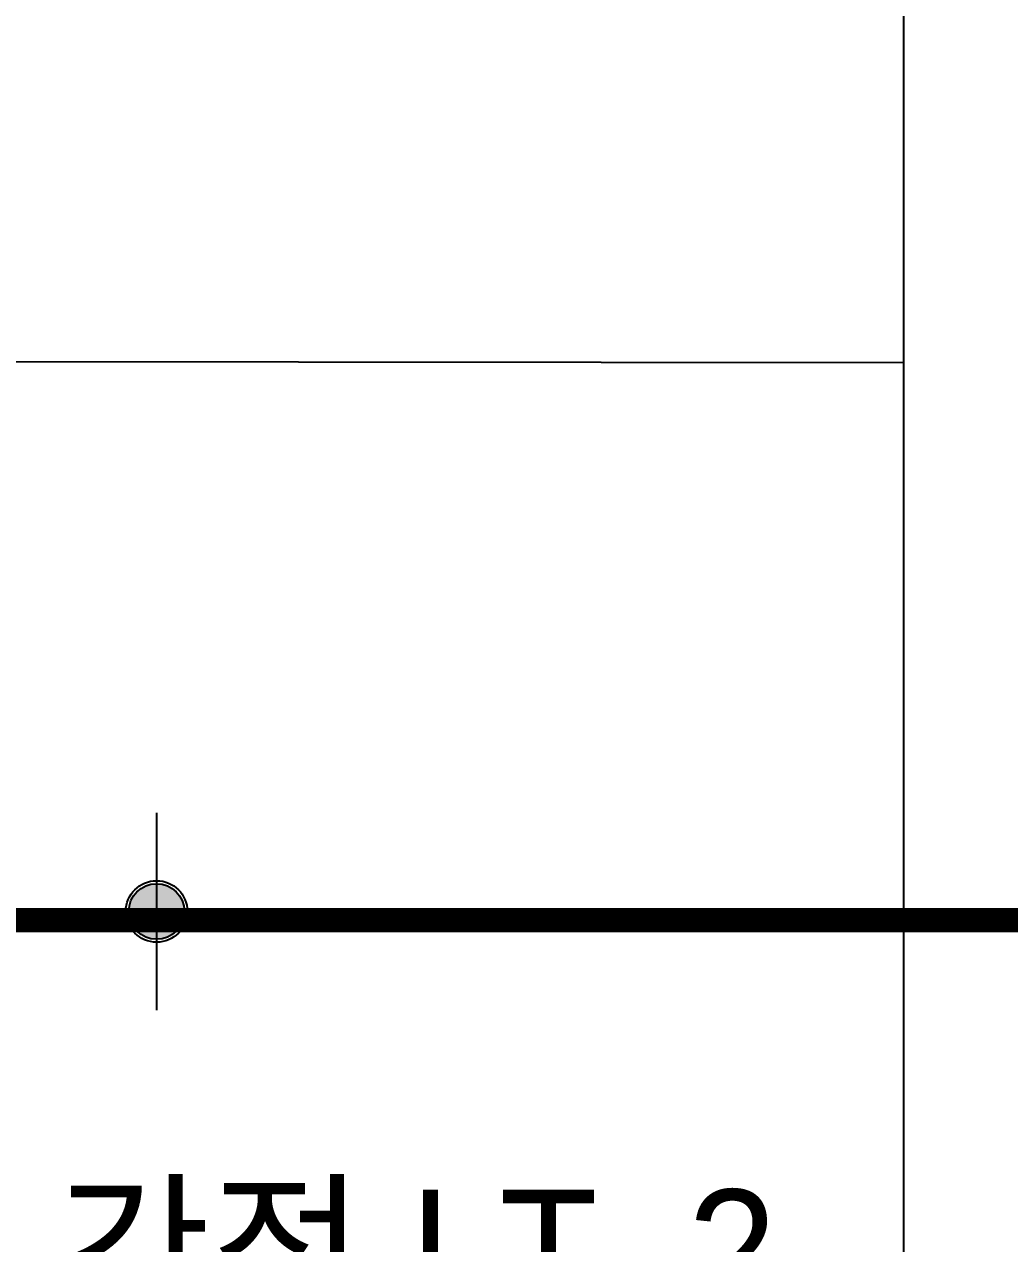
# Model space of a CAD drawing. Header units: millimetres. Extents: x 359270 to 411470, y 57550 to 89768.
# Drawn here: x 401342 to 402142, y 62691 to 63682 of the extents above; entities that cross this region are included whole.
import ezdxf

# ---------------------------------------------------------------- set-up
doc = ezdxf.new("R2010")
doc.units = ezdxf.units.MM
doc.header["$LTSCALE"] = 100
doc.linetypes.add('HID2', pattern=[1, 0.5, -0.5])
for name, color, linetype in [('3.기호.계단선', 30, 'Continuous'), ('C-WALL1', 2, 'Continuous'), ('CEIL-LIGHT', 7, 'Continuous'), ('RC-LIGHT', 7, 'Continuous'), ('설비', 140, 'Continuous')]:
    doc.layers.add(name, color=color, linetype=linetype)
doc.styles.add('코레일둥고', font='Korail_Round_Gothic_Medium.ttf')

# ---------------------------------------------------------------- blocks, each defined once
blk = doc.blocks.new('FLLROP')
at = {"layer": 'C-WALL1'}
blk.add_line((376256, 66590), (376256, 62330), dxfattribs=at)
blk = doc.blocks.new('CJSWJDERH')
blk.add_blockref('FLLROP', (25800, 0))
blk = doc.blocks.new('1')
at = {"linetype": 'Continuous'}
h = blk.add_hatch(color=4, dxfattribs=at)
h.dxf.hatch_style = 1
edge = h.paths.add_edge_path()
edge.add_arc((11539653.5, -14273503.8), 37.5, 0, 360)
at = {"color": 1, "linetype": 'Continuous'}
for p, q in [((11539653.5, -14273637.1), (11539653.5, -14273370.5)), ((11539520.2, -14273503.8), (11539786.8, -14273503.8))]:
    blk.add_line(p, q, dxfattribs=at)
at = {"color": 4, "linetype": 'Continuous'}
for radius in [41.5, 37.5]:
    blk.add_circle((11539653.5, -14273503.8), radius, dxfattribs=at)

msp = doc.modelspace()

# ---------------------------------------------------------------- linework, layer by layer
at = {"layer": '3.기호.계단선', "linetype": 'HID2', "const_width": 20}
msp.add_lwpolyline([(403732.92, 62953.92), (399237.27, 62953.92), (399237.27, 62621.32), (398637.27, 62621.32), (398637.27, 62138.63), (393643.76, 62138.63), (393643.76, 63644), (391247.5, 63644)], dxfattribs=at)
at = {"layer": 'CEIL-LIGHT'}
msp.add_line((399046, 63411), (402056, 63407.09), dxfattribs=at)

# ---------------------------------------------------------------- block references
msp.add_blockref('CJSWJDERH', (0, 0))
at = {"layer": 'RC-LIGHT', "xscale": 0.6024096385271789, "yscale": 0.6024096385271789, "zscale": 0.6024096385271789, "rotation": 180}
msp.add_blockref('1', (7353047.56, -8535535.28), dxfattribs=at)

# ---------------------------------------------------------------- texts
at = {"layer": '설비', "color": 30, "style": '코레일둥고'}
msp.add_text('간접 LT_2', height=100, dxfattribs=at).set_placement((401367.62, 62634.89))

doc.saveas('drawing.dxf')
